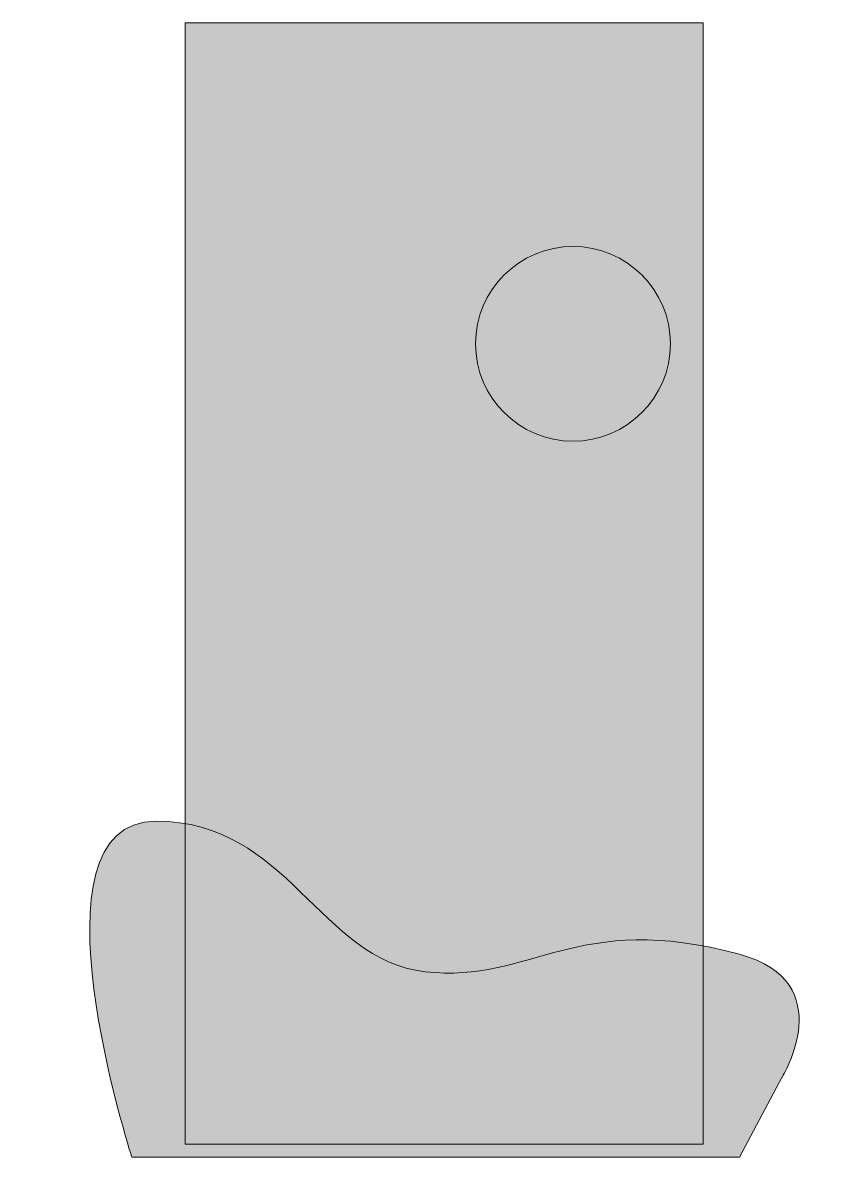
# Model space of a CAD drawing. Header units: inches. Extents: x -352 to 1424, y -2465 to 0.
import ezdxf

# ---------------------------------------------------------------- set-up
doc = ezdxf.new("R2010")
doc.units = ezdxf.units.IN
doc.header["$MEASUREMENT"] = 0
doc.layers.add('Capa 1', color=7, linetype='Continuous')

msp = doc.modelspace()

# ---------------------------------------------------------------- hatches: boundary and pattern name
at = {"layer": 'Capa 1', "true_color": 0xfffde9}
h = msp.add_hatch(color=7, dxfattribs=at)
h.dxf.hatch_style = 2
h.paths.add_polyline_path([(1124.5, -2436.5), (0.5, -2436.5), (0.5, -0.5), (1124.5, -0.5)])
at = {"layer": 'Capa 1', "true_color": 0xffae39}
h = msp.add_hatch(color=40, dxfattribs=at)
h.dxf.hatch_style = 2
edge = h.paths.add_edge_path()
edge.add_spline(control_points=[(1053.5, -698), (1053.5, -814.8), (958.8, -909.5), (842, -909.5), (725.2, -909.5), (630.5, -814.8), (630.5, -698), (630.5, -581.2), (725.2, -486.5), (842, -486.5), (958.8, -486.5), (1053.5, -581.2), (1053.5, -698)], knot_values=[0, 0, 0, 0, 1, 1, 1, 2, 2, 2, 3, 3, 3, 4, 4, 4, 4], degree=3, periodic=1)
h = msp.add_hatch(color=40, dxfattribs=at)
h.dxf.hatch_style = 2
edge = h.paths.add_edge_path()
edge.add_spline(control_points=[(-63.5, -1735), (225.5, -1735), (290.5, -2036), (521.5, -2062), (752.5, -2088), (847.5, -1927), (1203.5, -2024), (1424.5, -2084.2), (1295.5, -2292), (1295.5, -2292), (1295.5, -2292), (1203.5, -2465), (1203.5, -2465), (1203.5, -2465), (-115.5, -2465), (-115.5, -2465), (-115.5, -2465), (-352.5, -1735), (-63.5, -1735)], knot_values=[0, 0, 0, 0, 1, 1, 1, 2, 2, 2, 3, 3, 3, 4, 4, 4, 5, 5, 5, 6, 6, 6, 6], degree=3, periodic=1)

# ---------------------------------------------------------------- linework, layer by layer
at = {"layer": 'Capa 1', "lineweight": 0}
msp.add_lwpolyline([(1124.5, -2436.5), (0.5, -2436.5), (0.5, -0.5), (1124.5, -0.5), (1124.5, -2436.5)], dxfattribs=at)
for points, knots in [([(1053.5, -698), (1053.5, -814.8), (958.8, -909.5), (842, -909.5), (725.2, -909.5), (630.5, -814.8), (630.5, -698), (630.5, -581.2), (725.2, -486.5), (842, -486.5), (958.8, -486.5), (1053.5, -581.2), (1053.5, -698)], [0, 0, 0, 0, 1, 1, 1, 2, 2, 2, 3, 3, 3, 4, 4, 4, 4]), ([(-63.5, -1735), (225.5, -1735), (290.5, -2036), (521.5, -2062), (752.5, -2088), (847.5, -1927), (1203.5, -2024), (1424.5, -2084.2), (1295.5, -2292), (1295.5, -2292), (1295.5, -2292), (1203.5, -2465), (1203.5, -2465), (1203.5, -2465), (-115.5, -2465), (-115.5, -2465), (-115.5, -2465), (-352.5, -1735), (-63.5, -1735)], [0, 0, 0, 0, 1, 1, 1, 2, 2, 2, 3, 3, 3, 4, 4, 4, 5, 5, 5, 6, 6, 6, 6])]:
    msp.add_open_spline(points, degree=3, knots=knots, dxfattribs=at)

doc.saveas('drawing.dxf')
